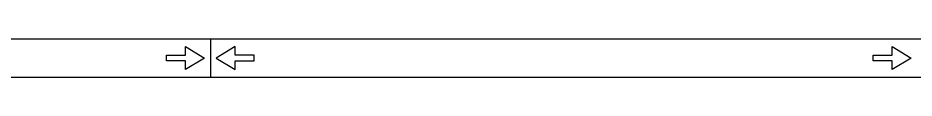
# Model space of a CAD drawing. Extents: x 0 to 5945, y 0 to 4205.
# Drawn here: x 2918 to 4091, y 0 to 50 of the extents above; entities that cross this region are included whole.
import ezdxf

# ---------------------------------------------------------------- set-up
doc = ezdxf.new("R2010")
doc.units = 0
doc.header["$MEASUREMENT"] = 0
doc.layers.add('MTH-179', color=1, linetype='CONTINUOUS')
doc.layers.add('MTH-MARGEM', color=5, linetype='CONTINUOUS')

msp = doc.modelspace()

# ---------------------------------------------------------------- linework, layer by layer
at = {"layer": 'MTH-179', "linetype": 'Continuous'}
for p, q in [((3170, 50), (3170, 0)), ((0, 0), (5945, 0))]:
    msp.add_line(p, q, dxfattribs=at)
for points in [[(3162.499268, 25), (3137.499268, 10), (3137.499268, 21.25), (3112.499268, 21.25), (3112.499268, 28.75), (3137.499268, 28.75), (3137.499268, 40), (3162.499268, 25)], [(3177.499268, 25), (3202.499268, 10), (3202.499268, 21.25), (3227.499268, 21.25), (3227.499268, 28.75), (3202.499268, 28.75), (3202.499268, 40), (3177.499268, 25)], [(4087.499268, 25), (4062.499268, 10), (4062.499268, 21.25), (4037.499268, 21.25), (4037.499268, 28.75), (4062.499268, 28.75), (4062.499268, 40), (4087.499268, 25)]]:
    msp.add_lwpolyline(points, dxfattribs=at)
at = {"layer": 'MTH-MARGEM', "linetype": 'Continuous'}
msp.add_line((175, 50), (5895, 50), dxfattribs=at)

doc.saveas('drawing.dxf')
